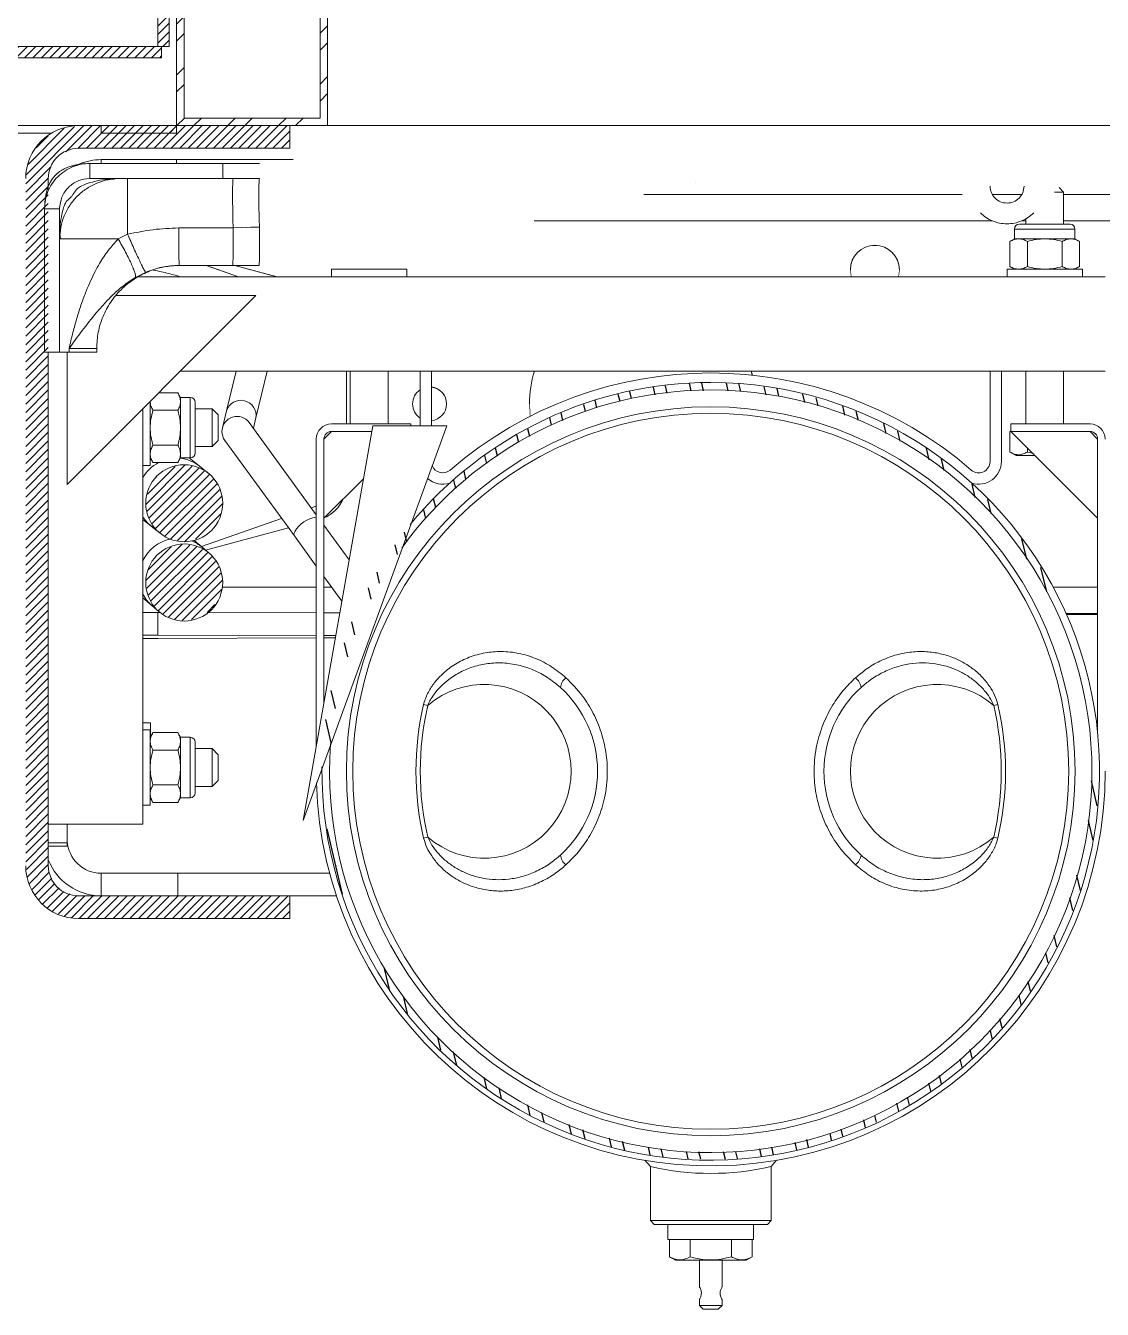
# Model space of a CAD drawing. Header units: millimetres. Extents: x -16985 to -606, y 2122 to 9380.
# Drawn here: x -2395.3 to -2110, y 4874.7 to 5214.7 of the extents above; entities that cross this region are included whole.
import ezdxf

# ---------------------------------------------------------------- set-up
doc = ezdxf.new("R2010")
doc.units = ezdxf.units.MM
for name, pattern in [('K5LT32768', [0]), ('K5LT32769', [0]), ('K5LT_THIN', [0])]:
    doc.linetypes.add(name, pattern=pattern)
pattern_1 = [(45, (0, 0), (-1.122532, 1.122532), [])]
pattern_2 = [(45, (0, 0), (-6.735192, 6.735192), []), (45, (4.49, 0), (-6.735192, 6.735192), [])]

msp = doc.modelspace()

# ---------------------------------------------------------------- hatches: boundary and pattern name
h = msp.add_hatch()
h.set_pattern_fill('ANSI31_ISO', style=0, pattern_type=0)
h.set_pattern_definition(pattern_1)
h.paths.add_polyline_path([(-2357.29, 5416.19), (-2360.29, 5416.19), (-2360.29, 5209.19), (-2357.29, 5209.19)])
h = msp.add_hatch()
h.set_pattern_fill('ANSI32_ISO', style=0, pattern_type=0)
h.set_pattern_definition(pattern_2)
h.paths.add_polyline_path([(-2315.29, 5188.19), (-2315.29, 5238.19), (-2355.29, 5238.19), (-2355.29, 5188.19)])
h.paths.add_polyline_path([(-2353.29, 5236.19), (-2317.29, 5236.19), (-2317.29, 5190.19), (-2353.29, 5190.19)])
h = msp.add_hatch()
h.set_pattern_fill('ANSI31_ISO', style=0, pattern_type=0)
h.set_pattern_definition(pattern_1)
h.paths.add_polyline_path([(-2359.29, 5209.19), (-2606.29, 5209.19), (-2606.29, 5206.19), (-2359.29, 5206.19)])
h = msp.add_hatch()
h.set_pattern_fill('ANSI31_ISO', style=0, pattern_type=0)
h.set_pattern_definition(pattern_1)
h.paths.add_polyline_path([(-2325.29, 5182.19), (-2325.29, 5188.19), (-2381.29, 5188.19), (-2385.94, 5187.39), (-2390.06, 5185.1), (-2393.19, 5181.57), (-2394.96, 5177.2), (-2395.29, 5174.19), (-2395.29, 4992.19), (-2394.5, 4987.54), (-2392.21, 4983.42), (-2388.67, 4980.29), (-2384.31, 4978.51), (-2381.29, 4978.19), (-2325.29, 4978.19), (-2325.29, 4984.19), (-2381.29, 4984.19), (-2384.76, 4984.98), (-2387.54, 4987.19), (-2389.09, 4990.39), (-2389.29, 4992.19), (-2389.29, 5174.19), (-2388.5, 5177.65), (-2386.29, 5180.44), (-2383.09, 5181.98), (-2381.29, 5182.19)])
h = msp.add_hatch()
h.set_pattern_fill('ANSI32_ISO', style=0, pattern_type=0)
h.set_pattern_definition(pattern_2)
h.paths.add_polyline_path([(-2375.29, 5186.19), (-2355.29, 5186.19), (-2355.29, 5188.19), (-2375.29, 5188.19)])
h = msp.add_hatch()
h.set_pattern_fill('ANSI32_ISO', angle=58.3101, style=0, pattern_type=0)
h.set_pattern_definition([(103.31008, (0, 0), (-9.269143, -2.192854), []), (103.31008, (2.359, 3.821), (-9.269143, -2.192854), [])])
h.paths.add_polyline_path([(-2110.79, 5017.19), (-2111.59, 5029.99), (-2113.98, 5042.6), (-2117.91, 5054.81), (-2123.33, 5066.44), (-2130.16, 5077.31), (-2138.28, 5087.24), (-2147.58, 5096.08), (-2157.9, 5103.7), (-2169.09, 5109.98), (-2180.98, 5114.82), (-2193.37, 5118.14), (-2206.08, 5119.9), (-2218.91, 5120.06), (-2231.66, 5118.62), (-2244.14, 5115.62), (-2256.14, 5111.08), (-2267.48, 5105.09), (-2278, 5097.73), (-2287.51, 5089.12), (-2295.88, 5079.4), (-2302.98, 5068.71), (-2308.7, 5057.22), (-2312.94, 5045.11), (-2315.64, 5032.56), (-2316.76, 5019.78), (-2316.28, 5006.96), (-2314.22, 4994.3), (-2310.59, 4981.99), (-2305.46, 4970.23), (-2298.91, 4959.19), (-2291.04, 4949.06), (-2281.97, 4939.98), (-2271.84, 4932.1), (-2260.82, 4925.55), (-2249.06, 4920.41), (-2236.75, 4916.78), (-2224.09, 4914.7), (-2211.27, 4914.22), (-2198.48, 4915.33), (-2185.94, 4918.02), (-2173.83, 4922.26), (-2162.33, 4927.96), (-2151.64, 4935.05), (-2141.91, 4943.42), (-2133.3, 4952.93), (-2125.93, 4963.44), (-2119.93, 4974.78), (-2115.38, 4986.78), (-2112.37, 4999.25), (-2110.92, 5012)])
h.paths.add_polyline_path([(-2112.79, 5017.19), (-2113.59, 5029.87), (-2115.98, 5042.35), (-2119.91, 5054.43), (-2125.33, 5065.92), (-2132.15, 5076.64), (-2140.26, 5086.42), (-2149.53, 5095.11), (-2159.82, 5102.56), (-2170.97, 5108.66), (-2182.79, 5113.31), (-2195.11, 5116.44), (-2207.72, 5118), (-2220.42, 5117.97), (-2233.02, 5116.34), (-2245.32, 5113.14), (-2257.12, 5108.42), (-2268.23, 5102.26), (-2278.48, 5094.75), (-2287.71, 5086.02), (-2295.76, 5076.19), (-2302.52, 5065.43), (-2307.88, 5053.91), (-2311.75, 5041.81), (-2314.06, 5029.32), (-2314.79, 5016.63), (-2313.92, 5003.95), (-2311.47, 4991.49), (-2307.47, 4979.43), (-2301.99, 4967.96), (-2295.11, 4957.28), (-2286.94, 4947.55), (-2277.62, 4938.91), (-2267.29, 4931.52), (-2256.11, 4925.48), (-2244.26, 4920.89), (-2231.93, 4917.83), (-2219.31, 4916.34), (-2206.61, 4916.44), (-2194.01, 4918.14), (-2181.74, 4921.41), (-2169.96, 4926.19), (-2158.89, 4932.41), (-2148.68, 4939.98), (-2139.5, 4948.76), (-2131.5, 4958.63), (-2124.8, 4969.43), (-2119.5, 4980.98), (-2115.71, 4993.11), (-2113.46, 5005.61)])
h = msp.add_hatch()
h.set_pattern_fill('ANSI31_ISO', style=0, pattern_type=0)
h.set_pattern_definition(pattern_1)
h.paths.add_polyline_path([(-2343.09, 5088.19), (-2343.88, 5092.13), (-2346.14, 5095.46), (-2349.5, 5097.66), (-2353.46, 5098.39), (-2357.38, 5097.53), (-2360.68, 5095.22), (-2362.82, 5091.82), (-2363.49, 5087.86), (-2362.57, 5083.95), (-2360.21, 5080.69), (-2356.78, 5078.6), (-2352.8, 5078), (-2348.9, 5078.98), (-2345.69, 5081.39), (-2343.65, 5084.86)])
h = msp.add_hatch()
h.set_pattern_fill('ANSI31_ISO', style=0, pattern_type=0)
h.set_pattern_definition(pattern_1)
h.paths.add_polyline_path([(-2343.09, 5067.19), (-2343.88, 5071.13), (-2346.14, 5074.46), (-2349.5, 5076.66), (-2353.46, 5077.39), (-2357.38, 5076.53), (-2360.68, 5074.22), (-2362.82, 5070.82), (-2363.49, 5066.86), (-2362.57, 5062.95), (-2360.21, 5059.69), (-2356.78, 5057.6), (-2352.8, 5057), (-2348.9, 5057.98), (-2345.69, 5060.39), (-2343.65, 5063.86)])

# ---------------------------------------------------------------- linework, layer by layer
at = {"color": 7, "linetype": 'K5LT_THIN', "lineweight": 18}
for p, q in [((-2360.29, 5416.19), (-2360.29, 5209.19)), ((-2357.29, 5416.19), (-2357.29, 5209.19)), ((-2355.29, 5238.19), (-2355.29, 5188.19)), ((-2353.29, 5236.19), (-2353.29, 5190.19)), ((-2317.29, 5190.19), (-2317.29, 5236.19)), ((-2315.29, 5188.19), (-2315.29, 5238.19)), ((-2606.29, 5209.19), (-2359.29, 5209.19)), ((-2360.29, 5209.19), (-2357.29, 5209.19)), ((-2359.29, 5206.19), (-2359.29, 5209.19)), ((-2606.29, 5206.19), (-2359.29, 5206.19)), ((-2381.29, 5188.19), (-2415.29, 5188.19)), ((-2381.29, 5188.19), (-2325.29, 5188.19)), ((-2355.29, 5188.19), (-2375.29, 5188.19)), ((-2375.29, 5188.19), (-2375.29, 5186.19)), ((-2355.29, 5186.19), (-2355.29, 5188.19)), ((-2355.29, 5188.19), (-2315.29, 5188.19)), ((-2353.29, 5190.19), (-2317.29, 5190.19)), ((-2325.29, 5188.19), (-2325.29, 5182.19)), ((-2315.29, 5188.19), (-1575.29, 5188.19)), ((-2388.5, 5186.19), (-2415.29, 5186.19)), ((-2375.29, 5186.19), (-2355.29, 5186.19)), ((-2325.29, 5182.19), (-2381.29, 5182.19)), ((-2378.29, 5178.19), (-2343.05, 5178.19)), ((-2378.29, 5178.19), (-2378.29, 5174.19)), ((-2375.3, 5179.19), (-2355.3, 5179.19)), ((-2355.3, 5179.19), (-2355.3, 5178.19)), ((-2324.45, 5179.19), (-2355.3, 5179.19)), ((-2343.05, 5178.19), (-2333.31, 5178.19)), ((-2343.05, 5174.19), (-2343.05, 5178.19)), ((-2389.29, 5174.19), (-2389.29, 5171.31)), ((-2378.29, 5174.19), (-2343.05, 5174.19)), ((-2333.31, 5174.19), (-2343.05, 5174.19)), ((-2217.79, 5173.26), (-2217.79, 5173.26)), ((-2120.29, 5170.59), (-2121.52, 5171.82)), ((-2147.21, 5169.97), (-2231.52, 5169.97)), ((-2131.47, 5169.97), (-2139.12, 5169.97)), ((-2120.29, 5170.59), (-2122.75, 5170.59)), ((-2120.29, 5162.09), (-2120.29, 5170.59)), ((-1807.21, 5169.97), (-2120.29, 5169.97)), ((-2390.29, 5166.19), (-2390.29, 5128.19)), ((-2386.29, 5166.19), (-2390.29, 5166.19)), ((-2386.29, 5166.19), (-2386.29, 5128.19)), ((-2354.72, 5161.09), (-2340.34, 5161.21)), ((-2340.34, 5161.13), (-2354.72, 5161.13)), ((-2340.34, 5161.16), (-2333.36, 5161.36)), ((-2340.34, 5161.21), (-2340.34, 5161.16)), ((-2340.34, 5161.21), (-2340.34, 5161.16)), ((-2333.36, 5161.31), (-2336.8, 5161.26)), ((-2333.36, 5161.36), (-2333.36, 5161.3)), ((-2125.29, 5162.09), (-2132.01, 5162.09)), ((-2130.29, 5163.58), (-2130.29, 5162.09)), ((-2118.58, 5162.09), (-2125.29, 5162.09)), ((-2385.93, 5158.19), (-2386.29, 5158.19)), ((-2368.29, 5159.41), (-2370.79, 5158.19)), ((-2133.29, 5158.23), (-2134.53, 5157.51)), ((-2133.29, 5160.8), (-2133.29, 5158.23)), ((-2133.29, 5158.23), (-2132.22, 5158.23)), ((-2132.22, 5158.23), (-2125.29, 5158.23)), ((-2125.29, 5158.23), (-2118.36, 5158.23)), ((-2118.36, 5158.23), (-2117.29, 5158.23)), ((-2117.29, 5158.23), (-2117.29, 5160.8)), ((-2116.05, 5157.51), (-2117.29, 5158.23)), ((-2134.53, 5150.9), (-2134.53, 5157.51)), ((-2129.91, 5157.51), (-2129.91, 5150.9)), ((-2120.67, 5157.51), (-2120.67, 5150.9)), ((-2116.05, 5157.51), (-2116.05, 5150.9)), ((-2354.63, 5151.19), (-2354.63, 5151.19)), ((-2354.63, 5151.19), (-2340.38, 5151.19)), ((-2354.63, 5151.19), (-2340.38, 5151.19)), ((-2338.91, 5148.19), (-2347.45, 5151.19)), ((-2347.4, 5151.19), (-2338.87, 5148.19)), ((-2340.38, 5151.19), (-2340.38, 5151.19)), ((-2340.38, 5151.19), (-2333.41, 5151.19)), ((-2340.38, 5151.19), (-2333.4, 5151.19)), ((-2339.92, 5151.19), (-2328.73, 5148.19)), ((-2339.87, 5151.19), (-2328.67, 5148.19)), ((-2333.4, 5151.33), (-2333.4, 5151.19)), ((-2333.4, 5151.19), (-2333.4, 5151.19)), ((-2134.53, 5150.9), (-2133.29, 5150.19)), ((-2117.29, 5150.19), (-2116.05, 5150.9)), ((-2363.51, 5149.34), (-2366.23, 5147.95)), ((-2365.35, 5148.19), (-2109.29, 5148.19)), ((-2314.29, 5150.19), (-2314.29, 5148.19)), ((-2294.29, 5150.19), (-2314.29, 5150.19)), ((-2294.29, 5148.19), (-2294.29, 5150.19)), ((-2135.29, 5150.19), (-2135.29, 5148.19)), ((-2115.29, 5150.19), (-2135.29, 5150.19)), ((-2115.29, 5148.19), (-2115.29, 5150.19)), ((-2384.29, 5093.19), (-2334.29, 5143.19)), ((-2334.29, 5143.19), (-2371.3, 5143.19)), ((-2390.29, 5128.19), (-2386.29, 5128.19)), ((-2389.29, 5128.19), (-2389.29, 4992.19)), ((-2387.24, 5128.19), (-2386.64, 5128.19)), ((-2386.29, 5128.19), (-2383.79, 5128.19)), ((-2384.29, 5128.19), (-2384.29, 5093.19)), ((-2383.79, 5129.19), (-2376.48, 5129.19)), ((-2383.79, 5128.19), (-2383.79, 5129.19)), ((-2376.48, 5128.19), (-2383.79, 5128.19)), ((-2376.48, 5128.19), (-2376.48, 5129.19)), ((-2354.29, 5123.19), (-2290.79, 5123.19)), ((-2339.51, 5123.19), (-2342.07, 5112.67)), ((-2334.3, 5110.78), (-2331.27, 5123.19)), ((-2310.29, 5109.19), (-2310.29, 5123.19)), ((-2309.29, 5123.19), (-2309.29, 5109.19)), ((-2299.29, 5109.19), (-2299.29, 5123.19)), ((-2290.79, 5123.19), (-2290.79, 5108.65)), ((-2287.79, 5123.19), (-2290.79, 5123.19)), ((-2287.79, 5108.65), (-2287.79, 5123.19)), ((-2287.79, 5123.19), (-2139.79, 5123.19)), ((-2203.08, 5123.19), (-2202.77, 5122.11)), ((-2203.08, 5123.19), (-2202.78, 5122.11)), ((-2139.79, 5123.19), (-2139.79, 5099.23)), ((-2136.79, 5123.19), (-2139.79, 5123.19)), ((-2136.79, 5099.23), (-2136.79, 5123.19)), ((-2136.79, 5123.19), (-2109.29, 5123.19)), ((-2130.29, 5123.19), (-2130.29, 5109.19)), ((-2120.29, 5109.19), (-2120.29, 5123.19)), ((-2360.05, 5117.42), (-2354.97, 5117.42)), ((-2354.25, 5116.19), (-2354.97, 5117.42)), ((-2362.29, 5098.19), (-2362.29, 5115.19)), ((-2351.68, 5116.19), (-2354.25, 5116.19)), ((-2354.25, 5116.19), (-2354.25, 5115.12)), ((-2354.25, 5115.12), (-2354.25, 5108.19)), ((-2350.39, 5108.19), (-2350.39, 5114.9)), ((-2364.29, 5003.19), (-2364.29, 5113.19)), ((-2354.97, 5112.81), (-2361.58, 5112.81)), ((-2345.89, 5113.19), (-2350.39, 5113.19)), ((-2344.29, 5111.59), (-2345.89, 5113.19)), ((-2345.89, 5103.19), (-2345.89, 5113.19)), ((-2344.29, 5108.19), (-2344.29, 5111.59)), ((-2342.07, 5112.67), (-2343.18, 5108.13)), ((-2334.97, 5108.04), (-2334.3, 5110.78)), ((-2354.25, 5108.19), (-2354.25, 5101.26)), ((-2350.39, 5101.47), (-2350.39, 5108.19)), ((-2344.29, 5104.79), (-2344.29, 5108.19)), ((-2318.29, 5085.13), (-2336.06, 5109.54)), ((-2321.77, 5004.19), (-2303.35, 5108.65)), ((-2283.75, 5108.65), (-2321.77, 5004.19)), ((-2314.29, 5107.19), (-2316.29, 5105.19)), ((-2293.29, 5109.19), (-2314.29, 5109.19)), ((-2314.29, 5107.19), (-2303.6, 5107.19)), ((-2303.35, 5108.65), (-2283.75, 5108.65)), ((-2293.29, 5108.65), (-2293.29, 5109.19)), ((-2134.53, 5101.73), (-2134.53, 5107.19)), ((-2134.29, 5107.19), (-2134.53, 5107.19)), ((-2134.29, 5109.19), (-2134.29, 5107.19)), ((-2113.29, 5109.19), (-2134.29, 5109.19)), ((-2134.29, 5107.19), (-2113.29, 5107.19)), ((-2134.29, 5107.19), (-2111.29, 5084.19)), ((-2111.29, 5105.19), (-2113.29, 5107.19)), ((-2354.97, 5103.57), (-2361.58, 5103.57)), ((-2350.39, 5103.19), (-2345.89, 5103.19)), ((-2345.89, 5103.19), (-2344.29, 5104.79)), ((-2342.53, 5104.83), (-2324.1, 5079.51)), ((-2318.29, 5105.19), (-2318.29, 5023.89)), ((-2316.29, 5035.23), (-2316.29, 5105.19)), ((-2111.29, 5105.19), (-2111.29, 5027.32)), ((-2362.29, 5100.19), (-2361.58, 5098.95)), ((-2354.97, 5098.95), (-2354.25, 5100.19)), ((-2354.25, 5101.26), (-2354.25, 5100.19)), ((-2354.25, 5100.19), (-2351.68, 5100.19)), ((-2349.33, 5098.08), (-2351.96, 5100.19)), ((-2134.53, 5101.73), (-2132.89, 5100.79)), ((-2132.89, 5100.79), (-2127.89, 5100.79)), ((-2129.91, 5101.73), (-2129.91, 5102.81)), ((-2129.91, 5101.73), (-2128.53, 5101.42)), ((-2364.29, 5098.19), (-2362.29, 5098.19)), ((-2354.97, 5098.95), (-2361.58, 5098.95)), ((-2346.92, 5096.15), (-2349.33, 5098.08)), ((-2316.29, 5084.19), (-2305.81, 5094.67)), ((-2318.29, 5087.4), (-2319.61, 5086.94)), ((-2364.29, 5083.92), (-2362.08, 5082.15)), ((-2327.49, 5084.17), (-2348.73, 5076.7)), ((-2362.08, 5082.15), (-2359.66, 5080.22)), ((-2325.64, 5081.63), (-2347.61, 5075.74)), ((-2324.1, 5079.51), (-2318.29, 5071.53)), ((-2309.6, 5073.19), (-2316.29, 5082.38)), ((-2348.63, 5076.61), (-2350.66, 5078.33)), ((-2346.69, 5074.96), (-2348.63, 5076.61)), ((-2316.29, 5068.79), (-2311.53, 5062.24)), ((-2364.29, 5063.15), (-2361.84, 5061.07)), ((-2364.29, 5059.28), (-2360.29, 5059.28)), ((-2361.84, 5061.07), (-2359.9, 5059.42)), ((-2360.29, 5053.28), (-2360.29, 5059.28)), ((-2360.29, 5059.28), (-2359.74, 5059.28)), ((-2346.89, 5059.24), (-2318.29, 5059.16)), ((-2316.29, 5059.16), (-2312.08, 5059.14)), ((-2111.29, 5058.7), (-2119.53, 5058.7)), ((-2360.29, 5053.28), (-2364.29, 5053.28)), ((-2360.29, 5052.38), (-2364.29, 5052.38)), ((-2318.29, 5053.16), (-2360.29, 5053.28)), ((-2360.29, 5052.38), (-2318.29, 5052.5)), ((-2313.13, 5053.15), (-2316.29, 5053.16)), ((-2316.29, 5052.51), (-2313.24, 5052.52)), ((-2288.76, 5034.65), (-2289.86, 5034.91)), ((-2137.73, 5034.91), (-2138.83, 5034.65)), ((-2362.25, 5030.04), (-2364.29, 5030.04)), ((-2362.25, 5030.04), (-2362.25, 5026.26)), ((-2362.29, 5028.19), (-2364.29, 5028.19)), ((-2362.29, 5008.19), (-2362.29, 5028.19)), ((-2361.58, 5027.42), (-2362.29, 5026.19)), ((-2361.58, 5027.42), (-2354.97, 5027.42)), ((-2354.25, 5026.19), (-2354.97, 5027.42)), ((-2351.68, 5026.19), (-2354.25, 5026.19)), ((-2354.25, 5026.19), (-2354.25, 5025.12)), ((-2354.25, 5025.12), (-2354.25, 5018.19)), ((-2354.97, 5022.81), (-2361.58, 5022.81)), ((-2350.39, 5018.19), (-2350.39, 5024.9)), ((-2345.89, 5023.19), (-2350.39, 5023.19)), ((-2344.29, 5021.59), (-2345.89, 5023.19)), ((-2345.89, 5013.19), (-2345.89, 5023.19)), ((-2344.29, 5018.19), (-2344.29, 5021.59)), ((-2354.25, 5018.19), (-2354.25, 5011.26)), ((-2350.39, 5011.47), (-2350.39, 5018.19)), ((-2344.29, 5014.79), (-2344.29, 5018.19)), ((-2345.89, 5013.19), (-2344.29, 5014.79)), ((-2354.97, 5013.57), (-2361.58, 5013.57)), ((-2350.39, 5013.19), (-2345.89, 5013.19)), ((-2364.29, 5008.19), (-2362.29, 5008.19)), ((-2362.29, 5010.19), (-2361.58, 5008.95)), ((-2354.97, 5008.95), (-2361.58, 5008.95)), ((-2354.97, 5008.95), (-2354.25, 5010.19)), ((-2354.25, 5011.26), (-2354.25, 5010.19)), ((-2354.25, 5010.19), (-2351.68, 5010.19)), ((-2364.29, 5003.19), (-2389.29, 5003.19)), ((-2384.29, 5003.19), (-2384.29, 4998.28)), ((-2384.29, 4998.28), (-2389.29, 4998.28)), ((-2384.29, 4998.28), (-2384.29, 4997.38)), ((-2289.86, 4999.47), (-2288.76, 4999.72)), ((-2138.83, 4999.72), (-2137.73, 4999.47)), ((-2384.29, 4997.38), (-2389.29, 4997.38)), ((-2375.3, 4984.19), (-2375.3, 4990.19)), ((-2375.3, 4990.19), (-2355.02, 4990.19)), ((-2355.02, 4984.19), (-2355.02, 4990.19)), ((-2314.74, 4990.19), (-2355.02, 4990.19)), ((-2381.29, 4984.19), (-2325.29, 4984.19)), ((-2312.95, 4984.19), (-2325.29, 4984.19)), ((-2325.29, 4984.19), (-2325.29, 4978.19)), ((-2325.29, 4978.19), (-2381.29, 4978.19)), ((-2231.25, 4914.23), (-2229.79, 4912.48)), ((-2197.79, 4912.48), (-2196.4, 4914.15)), ((-2229.79, 4912.48), (-2229.79, 4898.19)), ((-2197.79, 4898.19), (-2197.79, 4912.48)), ((-2229.79, 4898.19), (-2228.79, 4897.19)), ((-2229.79, 4898.19), (-2197.79, 4898.19)), ((-2198.79, 4897.19), (-2228.79, 4897.19)), ((-2225.14, 4897.19), (-2225.14, 4893.19)), ((-2202.44, 4893.19), (-2202.44, 4897.19)), ((-2198.79, 4897.19), (-2197.79, 4898.19)), ((-2225.14, 4893.19), (-2202.44, 4893.19)), ((-2224.76, 4893.19), (-2224.76, 4888.62)), ((-2219.28, 4893.19), (-2219.28, 4888.62)), ((-2208.31, 4893.19), (-2208.31, 4888.62)), ((-2202.82, 4893.19), (-2202.82, 4888.62)), ((-2224.76, 4888.62), (-2223.14, 4887.69)), ((-2204.44, 4887.69), (-2223.14, 4887.69)), ((-2216.79, 4887.69), (-2216.79, 4880.66)), ((-2210.79, 4880.66), (-2210.79, 4887.69)), ((-2204.44, 4887.69), (-2202.82, 4888.62)), ((-2216.79, 4877.28), (-2216.79, 4875.69)), ((-2216.79, 4875.69), (-2215.79, 4874.69)), ((-2216.79, 4875.69), (-2210.79, 4875.69)), ((-2211.79, 4874.69), (-2210.79, 4875.69)), ((-2210.79, 4875.69), (-2210.79, 4877.28)), ((-2215.79, 4874.69), (-2211.79, 4874.69))]:
    msp.add_line(p, q, dxfattribs=at)
at = {"color": 8, "linetype": 'K5LT32768', "lineweight": 15, "true_color": 0x808080}
for p, q in [((-2375.3, 5179.19), (-2375.3, 5178.19)), ((-2139.21, 5163), (-2260.57, 5163)), ((-2130.29, 5163), (-2131.37, 5163)), ((-1799.21, 5163), (-2120.29, 5163)), ((-2370.79, 5158.19), (-2385.93, 5158.19)), ((-2133.29, 5160.8), (-2117.29, 5160.8)), ((-2351.68, 5116.19), (-2351.68, 5100.19)), ((-2318.29, 5066), (-2343.16, 5066)), ((-2314.27, 5066), (-2316.29, 5066)), ((-2111.29, 5066), (-2123.09, 5066)), ((-2111.29, 5058.97), (-2119.65, 5058.97)), ((-2351.68, 5026.19), (-2351.68, 5010.19))]:
    msp.add_line(p, q, dxfattribs=at)
at = {"color": 7, "linetype": 'K5LT_THIN', "const_width": 0.18}
for points in [[(-2176.53, 5148.19), (-2176.6, 5148.44), (-2176.79, 5150)], [(-2163.79, 5150), (-2163.98, 5148.44), (-2164.05, 5148.19)], [(-2261.61, 5111.23), (-2261.62, 5111.26), (-2261.79, 5114.5)]]:
    msp.add_lwpolyline(points, dxfattribs=at)
at = {"color": 8, "linetype": 'K5LT32769', "true_color": 0x808080, "const_width": 0.18}
msp.add_lwpolyline([(-2324.1, 5079.51), (-2324.12, 5079.55), (-2324.21, 5080.03), (-2323.99, 5080.67)], dxfattribs=at)
at = {"color": 7, "linetype": 'K5LT_THIN', "lineweight": 18}
for centre, radius in [((-2213.79, 5017.19), 96.53), ((-2213.79, 5017.19), 94.83), ((-2353.29, 5088.19), 10.2), ((-2353.29, 5067.19), 10.2)]:
    msp.add_circle(centre, radius, dxfattribs=at)
for centre, radius, start, end in [((-2381.29, 5174.19), 14, 90, 180), ((-2381.29, 5174.19), 8, 90, 180), ((-2375.3, 5164.19), 15, 90, 112.5411), ((-2132.01, 5160.8), 1.29, 90, 180), ((-2118.58, 5160.8), 1.29, 0, 90), ((-2170.29, 5150), 6.5, 0.0005, 179.9995), ((-2170.29, 5149.98), 6.5, 0.0005, 179.9995), ((-2213.79, 5017.19), 103, 179.352, 90), ((-2213.79, 5017.19), 103, 90, 140.6072), ((-2213.79, 5017.19), 105.5, 49.1275, 130.8725), ((-2231.79, 5114.5), 30, 163.1673, 180), ((-2231.79, 5114.49), 30, 163.1388, 180), ((-2213.79, 5017.19), 101, 175.8279, 90), ((-2213.79, 5017.19), 101, 90, 144.1592), ((-2288.29, 5114.5), 4.5, 123.7486, 179.9999), ((-2288.29, 5114.49), 4.5, 123.7486, 179.9999), ((-2288.29, 5114.5), 4.5, 0.0003, 83.6209), ((-2288.29, 5114.49), 4.5, 0.0003, 83.6209), ((-2351.68, 5114.9), 1.29, 0, 90), ((-2288.29, 5114.5), 4.5, 180.0001, 236.2514), ((-2288.29, 5114.5), 4.5, 276.3791, 359.9997), ((-2339.29, 5107.19), 4, 36.0463, 180), ((-2339.29, 5107.19), 4, 180, 216.0463), ((-2314.29, 5105.19), 4, 90, 180), ((-2314.29, 5105.19), 2, 90, 180), ((-2113.29, 5105.19), 4, 0, 90), ((-2113.29, 5105.19), 2, 0, 90), ((-2351.68, 5101.47), 1.29, 270, 0), ((-2284.79, 5099.23), 3, 200.9774, 310.8725), ((-2142.79, 5099.23), 3, 229.1275, 0), ((-2142.79, 5099.23), 6, 252.0426, 0), ((-2284.79, 5099.23), 6, 228.0022, 287.9574), ((-2320.29, 5093.41), 10, 294.2363, 335.7637), ((-2273.79, 5017.19), 23, 229.4037, 130.5963), ((-2249.79, 5038.92), 3.85, 127.7271, 173.0366), ((-2273.79, 5017.19), 30, 312.2779, 47.7221), ((-2153.79, 5017.19), 30, 132.2779, 227.7221), ((-2153.79, 5017.19), 23, 49.4037, 310.5963), ((-2177.79, 5038.92), 3.85, 6.9634, 52.2729), ((-2213.79, 5017.19), 78.1, 166.8863, 193.1137), ((-2213.79, 5017.19), 76.97, 166.8863, 193.1137), ((-2213.79, 5017.19), 76.97, 346.8863, 13.1137), ((-2213.79, 5017.19), 78.1, 346.8863, 13.1137), ((-2351.68, 5024.9), 1.29, 0, 90), ((-2213.79, 5017.19), 104.5, 181.6386, 0), ((-2351.68, 5011.47), 1.29, 270, 0), ((-2375.3, 4999.19), 9, 182.9618, 270), ((-2249.79, 4995.46), 3.85, 186.9634, 232.2729), ((-2177.79, 4995.46), 3.85, 307.7271, 353.0366), ((-2381.29, 4992.19), 14, 180, 270), ((-2375.3, 4999.19), 15, 201.167, 270), ((-2381.29, 4992.19), 8, 180, 270), ((-2213.79, 4982.67), 71.99, 257.1583, 282.8419)]:
    msp.add_arc(centre, radius, start, end, dxfattribs=at)
at = {"color": 8, "linetype": 'K5LT32768', "lineweight": 15, "true_color": 0x808080}
for centre, radius, start, end in [((-2338.26, 5111.44), 4.01, 350.5003, 162.0858), ((-2355.27, 5090.64), 9.52, 51.41, 84.1045), ((-2355.11, 5089.65), 10.56, 118.2644, 150.3292), ((-2356.16, 5089.54), 9.46, 210.8005, 231.3251), ((-2317.3, 5076.88), 7.69, 97.3802, 150.4732), ((-2354.8, 5068.47), 10.46, 102.1824, 155.2425), ((-2354.84, 5069.3), 9.59, 49.6502, 67.9763), ((-2355.62, 5068.39), 9.61, 205.4705, 229.607)]:
    msp.add_arc(centre, radius, start, end, dxfattribs=at)
at = {"color": 7, "linetype": 'K5LT_THIN', "lineweight": 18}
for points, knots in [([(-2378.29, 5178.19), (-2379.08, 5178.14), (-2380.65, 5178.05), (-2382.91, 5177.34), (-2385, 5176.23), (-2386.83, 5174.73), (-2388.33, 5172.9), (-2389.45, 5170.81), (-2390.16, 5168.54), (-2390.25, 5166.97), (-2390.29, 5166.19)], [0, 0, 0, 0, 0.125005, 0.25, 0.374999, 0.5, 0.625001, 0.75, 0.874995, 1, 1, 1, 1]), ([(-2379.47, 5178.13), (-2379.51, 5178.12), (-2379.59, 5178.12), (-2379.74, 5178.11), (-2379.88, 5178.09), (-2380.04, 5178.07), (-2380.23, 5178.05), (-2380.46, 5178.03), (-2380.76, 5177.99), (-2381.09, 5177.94), (-2381.45, 5177.88), (-2381.87, 5177.8), (-2382.3, 5177.71), (-2382.75, 5177.6), (-2383.25, 5177.46), (-2383.79, 5177.29), (-2384.4, 5177.06), (-2385.01, 5176.79), (-2385.63, 5176.45), (-2386.25, 5176.06), (-2387.04, 5175.46), (-2387.88, 5174.6), (-2388.53, 5173.67), (-2388.9, 5173.01), (-2389.13, 5172.53), (-2389.33, 5172.05), (-2389.5, 5171.58), (-2389.64, 5171.1), (-2389.76, 5170.67), (-2389.84, 5170.28), (-2389.92, 5169.91), (-2389.98, 5169.55), (-2390.04, 5169.2), (-2390.08, 5168.91), (-2390.11, 5168.67), (-2390.13, 5168.47), (-2390.15, 5168.27), (-2390.17, 5168.09), (-2390.19, 5167.93), (-2390.2, 5167.78), (-2390.21, 5167.63), (-2390.22, 5167.49), (-2390.23, 5167.41), (-2390.23, 5167.36)], [0, 0, 0, 0, 0.052067, 0.09825, 0.139249, 0.175702, 0.208182, 0.254796, 0.293511, 0.325797, 0.357755, 0.38377, 0.405026, 0.422479, 0.43689, 0.451495, 0.463132, 0.472499, 0.480164, 0.486617, 0.49232, 0.502794, 0.51099, 0.515164, 0.520286, 0.526818, 0.535215, 0.546009, 0.559871, 0.573751, 0.590728, 0.611567, 0.637255, 0.669026, 0.692663, 0.719822, 0.751119, 0.78726, 0.820203, 0.857293, 0.899151, 0.946466, 1, 1, 1, 1]), ([(-2386.29, 5158.92), (-2386.25, 5159.98), (-2386.19, 5161.91), (-2385.79, 5164.41), (-2385.39, 5166.09), (-2385.04, 5167.11), (-2384.81, 5167.64), (-2384.6, 5168), (-2384.45, 5168.21), (-2384.23, 5168.44), (-2384.04, 5168.52), (-2383.76, 5168.79), (-2383.55, 5169), (-2383.34, 5169.24), (-2383.04, 5169.61), (-2382.65, 5170.12), (-2382.32, 5170.61), (-2382.06, 5171.02), (-2381.72, 5171.37), (-2381.28, 5171.73), (-2380.45, 5172.25), (-2379.03, 5172.87), (-2376.87, 5173.5), (-2374.09, 5174.04), (-2371.97, 5174.14), (-2370.83, 5174.19)], [0, 0, 0, 0, 0.128621, 0.233416, 0.309052, 0.336099, 0.356836, 0.372618, 0.379382, 0.385874, 0.412215, 0.424152, 0.435632, 0.447134, 0.459085, 0.48558, 0.517153, 0.534629, 0.552252, 0.57181, 0.595109, 0.658038, 0.747499, 0.863472, 1, 1, 1, 1]), ([(-2386.29, 5166.19), (-2386.17, 5167.24), (-2385.93, 5169.33), (-2384.08, 5171.98), (-2381.44, 5173.83), (-2379.34, 5174.07), (-2378.29, 5174.19)], [0, 0, 0, 0, 0.249996, 0.5, 0.750005, 1, 1, 1, 1]), ([(-2368.29, 5174.19), (-2368.29, 5174.13), (-2368.29, 5174.03), (-2368.29, 5173.16), (-2368.29, 5171.82), (-2368.29, 5169.99), (-2368.29, 5167.76), (-2368.29, 5165.19), (-2368.29, 5162.38), (-2368.29, 5160.4), (-2368.29, 5159.41)], [0, 0, 0, 0, 0.125, 0.25, 0.375001, 0.500001, 0.625001, 0.750001, 0.875, 1, 1, 1, 1]), ([(-2340.29, 5174.18), (-2340.32, 5174.14), (-2340.37, 5174.04), (-2340.42, 5173.3), (-2340.46, 5172.13), (-2340.47, 5170.55), (-2340.47, 5168.6), (-2340.44, 5166.35), (-2340.4, 5163.87), (-2340.36, 5162.1), (-2340.34, 5161.21)], [0, 0, 0, 0, 0.125589, 0.251007, 0.376257, 0.501338, 0.626251, 0.750999, 0.875582, 1, 1, 1, 1]), ([(-2354.72, 5161.09), (-2357.01, 5161), (-2361.58, 5160.83), (-2366.05, 5159.89), (-2368.29, 5159.41)], [0, 0, 0, 0, 0.499988, 1, 1, 1, 1]), ([(-2354.63, 5151.19), (-2354.63, 5151.22), (-2354.64, 5151.29), (-2354.66, 5151.82), (-2354.67, 5152.69), (-2354.69, 5153.93), (-2354.7, 5155.46), (-2354.71, 5157.22), (-2354.72, 5159.11), (-2354.72, 5160.44), (-2354.72, 5161.09)], [0, 0, 0, 0, 0.117238, 0.240233, 0.367513, 0.497242, 0.627357, 0.755761, 0.880514, 1, 1, 1, 1]), ([(-2340.34, 5161.16), (-2340.34, 5160.47), (-2340.34, 5159.11), (-2340.34, 5157.2), (-2340.35, 5155.46), (-2340.35, 5153.96), (-2340.36, 5152.76), (-2340.37, 5151.88), (-2340.38, 5151.31), (-2340.38, 5151.23), (-2340.38, 5151.19)], [0, 0, 0, 0, 0.125087, 0.250244, 0.375257, 0.499999, 0.624742, 0.749757, 0.874914, 1, 1, 1, 1]), ([(-2386.21, 5159.78), (-2386.22, 5159.51), (-2386.24, 5158.98), (-2386.04, 5158.45), (-2385.95, 5158.19)], [0, 0, 0, 0, 0.499756, 1, 1, 1, 1]), ([(-2370.79, 5158.19), (-2371.68, 5157.19), (-2373.53, 5155.13), (-2375.47, 5152.16), (-2376.97, 5149.45), (-2378.14, 5147.02), (-2379.1, 5144.76), (-2379.88, 5142.75), (-2380.5, 5141.05), (-2381.1, 5139.24), (-2381.66, 5137.46), (-2382.17, 5135.69), (-2382.68, 5133.82), (-2383.2, 5131.79), (-2383.57, 5130.19), (-2383.76, 5129.34), (-2383.79, 5129.19)], [0, 0, 0, 0, 0.121419, 0.250111, 0.324646, 0.407968, 0.500179, 0.553483, 0.610006, 0.669755, 0.732739, 0.785798, 0.843844, 0.916881, 0.984644, 1, 1, 1, 1]), ([(-2366.23, 5147.95), (-2366.2, 5148.06), (-2366.14, 5148.27), (-2366.29, 5148.99), (-2366.63, 5150.02), (-2367.18, 5151.35), (-2367.92, 5152.91), (-2368.8, 5154.63), (-2369.76, 5156.41), (-2370.45, 5157.6), (-2370.79, 5158.19)], [0, 0, 0, 0, 0.117902, 0.241685, 0.369723, 0.5, 0.630278, 0.758316, 0.882098, 1, 1, 1, 1]), ([(-2363.51, 5149.34), (-2363.55, 5149.39), (-2363.64, 5149.49), (-2363.97, 5150.08), (-2364.44, 5151.01), (-2365.07, 5152.3), (-2365.8, 5153.87), (-2366.61, 5155.64), (-2367.45, 5157.51), (-2368.02, 5158.79), (-2368.29, 5159.41)], [0, 0, 0, 0, 0.117701, 0.241442, 0.369566, 0.499999, 0.630431, 0.758556, 0.882298, 1, 1, 1, 1]), ([(-2132.22, 5158.23), (-2132.61, 5158.19), (-2133.39, 5158.12), (-2134.15, 5157.72), (-2134.53, 5157.51)], [0, 0, 0, 0, 0.494511, 1, 1, 1, 1]), ([(-2129.91, 5157.51), (-2130.29, 5157.71), (-2131.04, 5158.12), (-2131.83, 5158.19), (-2132.22, 5158.23)], [0, 0, 0, 0, 0.495458, 1, 1, 1, 1]), ([(-2125.29, 5158.23), (-2126.07, 5158.19), (-2127.63, 5158.12), (-2129.15, 5157.72), (-2129.91, 5157.51)], [0, 0, 0, 0, 0.494511, 1, 1, 1, 1]), ([(-2120.67, 5157.51), (-2121.42, 5157.71), (-2122.94, 5158.12), (-2124.5, 5158.19), (-2125.29, 5158.23)], [0, 0, 0, 0, 0.495458, 1, 1, 1, 1]), ([(-2118.36, 5158.23), (-2118.75, 5158.19), (-2119.53, 5158.12), (-2120.29, 5157.72), (-2120.67, 5157.51)], [0, 0, 0, 0, 0.494511, 1, 1, 1, 1]), ([(-2116.05, 5157.51), (-2116.43, 5157.71), (-2117.19, 5158.12), (-2117.97, 5158.19), (-2118.36, 5158.23)], [0, 0, 0, 0, 0.495458, 1, 1, 1, 1]), ([(-2376.48, 5129.19), (-2376.4, 5130.63), (-2376.23, 5133.51), (-2374.92, 5137.67), (-2372.88, 5141.5), (-2370.11, 5144.85), (-2366.75, 5147.6), (-2362.91, 5149.64), (-2358.75, 5150.94), (-2355.87, 5151.11), (-2354.43, 5151.19)], [0, 0, 0, 0, 0.124996, 0.249996, 0.374998, 0.499999, 0.625001, 0.750003, 0.875004, 1, 1, 1, 1]), ([(-2354.63, 5151.19), (-2356.15, 5151.11), (-2359.21, 5150.95), (-2362.07, 5149.88), (-2363.51, 5149.34)], [0, 0, 0, 0, 0.499981, 1, 1, 1, 1]), ([(-2132.22, 5150.19), (-2132.61, 5150.22), (-2133.39, 5150.3), (-2134.15, 5150.7), (-2134.53, 5150.9)], [0, 0, 0, 0, 0.494511, 1, 1, 1, 1]), ([(-2129.91, 5150.9), (-2130.29, 5150.7), (-2131.04, 5150.3), (-2131.83, 5150.22), (-2132.22, 5150.19)], [0, 0, 0, 0, 0.495458, 1, 1, 1, 1]), ([(-2125.29, 5150.19), (-2126.07, 5150.22), (-2127.63, 5150.3), (-2129.15, 5150.7), (-2129.91, 5150.9)], [0, 0, 0, 0, 0.494511, 1, 1, 1, 1]), ([(-2120.67, 5150.9), (-2121.42, 5150.7), (-2122.94, 5150.3), (-2124.5, 5150.22), (-2125.29, 5150.19)], [0, 0, 0, 0, 0.495458, 1, 1, 1, 1]), ([(-2118.36, 5150.19), (-2118.75, 5150.22), (-2119.53, 5150.3), (-2120.29, 5150.7), (-2120.67, 5150.9)], [0, 0, 0, 0, 0.494511, 1, 1, 1, 1]), ([(-2116.05, 5150.9), (-2116.43, 5150.7), (-2117.19, 5150.3), (-2117.97, 5150.22), (-2118.36, 5150.19)], [0, 0, 0, 0, 0.495458, 1, 1, 1, 1]), ([(-2366.23, 5147.95), (-2367.32, 5147.25), (-2369.51, 5145.84), (-2372.15, 5143.47), (-2374.47, 5141.08), (-2377.24, 5137.88), (-2380.33, 5133.91), (-2382.64, 5130.76), (-2383.79, 5129.19)], [0, 0, 0, 0, 0.125057, 0.250012, 0.375185, 0.500156, 0.750071, 1, 1, 1, 1]), ([(-2354.45, 5148.19), (-2354.87, 5148.32), (-2356.42, 5148.79), (-2358.77, 5149.37), (-2360.75, 5149.78), (-2361.49, 5149.93)], [0, 0, 0, 0, 0.190251, 0.698978, 1, 1, 1, 1]), ([(-2354.25, 5115.12), (-2354.29, 5115.5), (-2354.36, 5116.28), (-2354.76, 5117.04), (-2354.97, 5117.42)], [0, 0, 0, 0, 0.494511, 1, 1, 1, 1]), ([(-2361.58, 5112.81), (-2361.78, 5113.18), (-2362.18, 5113.94), (-2362.26, 5114.72), (-2362.29, 5115.12)], [0, 0, 0, 0, 0.495458, 1, 1, 1, 1]), ([(-2354.97, 5112.81), (-2354.77, 5113.18), (-2354.36, 5113.94), (-2354.29, 5114.72), (-2354.25, 5115.12)], [0, 0, 0, 0, 0.495458, 1, 1, 1, 1]), ([(-2362.29, 5108.19), (-2362.26, 5108.96), (-2362.18, 5110.53), (-2361.78, 5112.04), (-2361.58, 5112.81)], [0, 0, 0, 0, 0.494511, 1, 1, 1, 1]), ([(-2354.25, 5108.19), (-2354.29, 5108.96), (-2354.36, 5110.53), (-2354.76, 5112.04), (-2354.97, 5112.81)], [0, 0, 0, 0, 0.494511, 1, 1, 1, 1]), ([(-2361.58, 5103.57), (-2361.78, 5104.32), (-2362.18, 5105.83), (-2362.26, 5107.4), (-2362.29, 5108.19)], [0, 0, 0, 0, 0.495458, 1, 1, 1, 1]), ([(-2354.97, 5103.57), (-2354.77, 5104.32), (-2354.36, 5105.83), (-2354.29, 5107.4), (-2354.25, 5108.19)], [0, 0, 0, 0, 0.495458, 1, 1, 1, 1]), ([(-2362.29, 5101.26), (-2362.26, 5101.65), (-2362.18, 5102.43), (-2361.78, 5103.19), (-2361.58, 5103.57)], [0, 0, 0, 0, 0.494511, 1, 1, 1, 1]), ([(-2354.25, 5101.26), (-2354.29, 5101.65), (-2354.36, 5102.43), (-2354.76, 5103.19), (-2354.97, 5103.57)], [0, 0, 0, 0, 0.494511, 1, 1, 1, 1]), ([(-2361.58, 5098.95), (-2361.78, 5099.32), (-2362.18, 5100.08), (-2362.26, 5100.86), (-2362.29, 5101.26)], [0, 0, 0, 0, 0.495458, 1, 1, 1, 1]), ([(-2354.97, 5098.95), (-2354.77, 5099.32), (-2354.36, 5100.08), (-2354.29, 5100.86), (-2354.25, 5101.26)], [0, 0, 0, 0, 0.495458, 1, 1, 1, 1]), ([(-2134.53, 5101.73), (-2134.13, 5101.53), (-2133.32, 5101.11), (-2132.12, 5100.96), (-2130.97, 5101.18), (-2130.27, 5101.55), (-2129.91, 5101.73)], [0, 0, 0, 0, 0.264614, 0.534966, 0.765352, 1, 1, 1, 1]), ([(-2252.15, 5041.96), (-2253.38, 5042.98), (-2255.85, 5045.01), (-2260.1, 5047.17), (-2264.6, 5048.55), (-2269.15, 5049.05), (-2273.6, 5048.67), (-2277.72, 5047.54), (-2281.49, 5045.69), (-2284.48, 5043.45), (-2286.79, 5041.01), (-2288.52, 5038.48), (-2289.48, 5036.37), (-2289.8, 5035.11), (-2289.86, 5034.91)], [0, 0, 0, 0, 0.105132, 0.210227, 0.313746, 0.417225, 0.513506, 0.609745, 0.699211, 0.788611, 0.852821, 0.916964, 0.986333, 1, 1, 1, 1]), ([(-2137.73, 5034.91), (-2137.98, 5035.74), (-2138.49, 5037.4), (-2139.94, 5039.83), (-2141.82, 5042.19), (-2144.23, 5044.35), (-2146.93, 5046.12), (-2150.02, 5047.56), (-2153.43, 5048.53), (-2157.21, 5048.99), (-2161.1, 5048.82), (-2165.1, 5047.99), (-2169, 5046.46), (-2172.51, 5044.43), (-2174.52, 5042.73), (-2175.44, 5041.96)], [0, 0, 0, 0, 0.055582, 0.111358, 0.180781, 0.250265, 0.321283, 0.392324, 0.474034, 0.555766, 0.644186, 0.732629, 0.826955, 0.921307, 1, 1, 1, 1]), ([(-2253.61, 5039.38), (-2254.71, 5040.3), (-2256.92, 5042.12), (-2260.71, 5044.1), (-2264.73, 5045.41), (-2268.8, 5045.99), (-2272.82, 5045.83), (-2276.59, 5045.01), (-2280.1, 5043.58), (-2282.98, 5041.78), (-2285.28, 5039.78), (-2287.11, 5037.68), (-2288.22, 5035.9), (-2288.68, 5034.83), (-2288.76, 5034.65)], [0, 0, 0, 0, 0.104325, 0.208619, 0.311242, 0.413835, 0.509713, 0.605564, 0.695528, 0.785451, 0.850667, 0.915837, 0.986273, 1, 1, 1, 1]), ([(-2138.83, 5034.65), (-2139.17, 5035.36), (-2139.85, 5036.78), (-2141.41, 5038.81), (-2143.34, 5040.75), (-2145.69, 5042.51), (-2148.27, 5043.92), (-2151.14, 5045.02), (-2154.27, 5045.73), (-2157.68, 5045.98), (-2161.17, 5045.71), (-2164.75, 5044.87), (-2168.22, 5043.45), (-2171.36, 5041.6), (-2173.16, 5040.08), (-2173.97, 5039.38)], [0, 0, 0, 0, 0.056426, 0.112996, 0.183396, 0.253836, 0.325162, 0.396502, 0.477913, 0.559339, 0.647036, 0.734749, 0.828275, 0.921822, 1, 1, 1, 1]), ([(-2252.15, 4992.41), (-2251.04, 4993.51), (-2248.82, 4995.7), (-2245.9, 4999.81), (-2243.47, 5004.62), (-2242.01, 5009.34), (-2241.34, 5013.43), (-2241.09, 5017.49), (-2241.43, 5022.25), (-2242.68, 5027.59), (-2244.8, 5032.6), (-2247.83, 5037.58), (-2250.62, 5040.41), (-2252.15, 5041.96)], [0, 0, 0, 0, 0.084931, 0.169853, 0.271821, 0.373774, 0.433327, 0.49288, 0.590098, 0.687321, 0.784462, 0.881618, 1, 1, 1, 1]), ([(-2175.44, 5041.96), (-2176.55, 5040.87), (-2178.77, 5038.68), (-2181.69, 5034.56), (-2184.12, 5029.76), (-2185.58, 5025.03), (-2186.24, 5020.94), (-2186.5, 5016.89), (-2186.16, 5012.12), (-2184.9, 5006.79), (-2182.78, 5001.77), (-2179.75, 4996.79), (-2176.97, 4993.96), (-2175.44, 4992.41)], [0, 0, 0, 0, 0.084931, 0.169853, 0.271821, 0.373774, 0.433327, 0.49288, 0.590098, 0.687321, 0.784462, 0.881618, 1, 1, 1, 1]), ([(-2362.29, 5025.12), (-2362.26, 5025.5), (-2362.18, 5026.28), (-2361.78, 5027.04), (-2361.58, 5027.42)], [0, 0, 0, 0, 0.494511, 1, 1, 1, 1]), ([(-2361.58, 5022.81), (-2361.78, 5023.18), (-2362.18, 5023.94), (-2362.26, 5024.72), (-2362.29, 5025.12)], [0, 0, 0, 0, 0.495458, 1, 1, 1, 1]), ([(-2354.25, 5025.12), (-2354.29, 5025.5), (-2354.36, 5026.28), (-2354.76, 5027.04), (-2354.97, 5027.42)], [0, 0, 0, 0, 0.494511, 1, 1, 1, 1]), ([(-2354.97, 5022.81), (-2354.77, 5023.18), (-2354.36, 5023.94), (-2354.29, 5024.72), (-2354.25, 5025.12)], [0, 0, 0, 0, 0.495458, 1, 1, 1, 1]), ([(-2362.29, 5018.19), (-2362.26, 5018.96), (-2362.18, 5020.53), (-2361.78, 5022.04), (-2361.58, 5022.81)], [0, 0, 0, 0, 0.494511, 1, 1, 1, 1]), ([(-2354.25, 5018.19), (-2354.29, 5018.96), (-2354.36, 5020.53), (-2354.76, 5022.04), (-2354.97, 5022.81)], [0, 0, 0, 0, 0.494511, 1, 1, 1, 1]), ([(-2361.58, 5013.57), (-2361.78, 5014.32), (-2362.18, 5015.83), (-2362.26, 5017.4), (-2362.29, 5018.19)], [0, 0, 0, 0, 0.495458, 1, 1, 1, 1]), ([(-2354.97, 5013.57), (-2354.77, 5014.32), (-2354.36, 5015.83), (-2354.29, 5017.4), (-2354.25, 5018.19)], [0, 0, 0, 0, 0.495458, 1, 1, 1, 1]), ([(-2362.29, 5011.26), (-2362.26, 5011.65), (-2362.18, 5012.43), (-2361.78, 5013.19), (-2361.58, 5013.57)], [0, 0, 0, 0, 0.494511, 1, 1, 1, 1]), ([(-2354.25, 5011.26), (-2354.29, 5011.65), (-2354.36, 5012.43), (-2354.76, 5013.19), (-2354.97, 5013.57)], [0, 0, 0, 0, 0.494511, 1, 1, 1, 1]), ([(-2361.58, 5008.95), (-2361.78, 5009.32), (-2362.18, 5010.08), (-2362.26, 5010.86), (-2362.29, 5011.26)], [0, 0, 0, 0, 0.495458, 1, 1, 1, 1]), ([(-2354.97, 5008.95), (-2354.77, 5009.32), (-2354.36, 5010.08), (-2354.29, 5010.86), (-2354.25, 5011.26)], [0, 0, 0, 0, 0.495458, 1, 1, 1, 1]), ([(-2289.86, 4999.47), (-2289.6, 4998.64), (-2289.09, 4996.97), (-2287.65, 4994.54), (-2285.76, 4992.19), (-2283.36, 4990.02), (-2280.65, 4988.25), (-2277.56, 4986.82), (-2274.15, 4985.84), (-2270.38, 4985.38), (-2266.49, 4985.55), (-2262.48, 4986.38), (-2258.59, 4987.91), (-2255.07, 4989.94), (-2253.06, 4991.64), (-2252.15, 4992.41)], [0, 0, 0, 0, 0.055582, 0.111358, 0.180781, 0.250265, 0.321283, 0.392324, 0.474034, 0.555766, 0.644186, 0.732629, 0.826955, 0.921307, 1, 1, 1, 1]), ([(-2288.76, 4999.72), (-2288.42, 4999.01), (-2287.74, 4997.59), (-2286.18, 4995.56), (-2284.25, 4993.62), (-2281.89, 4991.87), (-2279.32, 4990.46), (-2276.45, 4989.35), (-2273.32, 4988.65), (-2269.91, 4988.39), (-2266.41, 4988.67), (-2262.84, 4989.5), (-2259.36, 4990.93), (-2256.23, 4992.77), (-2254.43, 4994.3), (-2253.61, 4994.99)], [0, 0, 0, 0, 0.056426, 0.112996, 0.183396, 0.253836, 0.325162, 0.396502, 0.477913, 0.559339, 0.647036, 0.734749, 0.828275, 0.921822, 1, 1, 1, 1]), ([(-2175.44, 4992.41), (-2174.2, 4991.4), (-2171.73, 4989.36), (-2167.49, 4987.2), (-2162.99, 4985.82), (-2158.44, 4985.33), (-2153.99, 4985.7), (-2149.86, 4986.83), (-2146.1, 4988.68), (-2143.11, 4990.92), (-2140.8, 4993.37), (-2139.06, 4995.9), (-2138.1, 4998.01), (-2137.78, 4999.26), (-2137.73, 4999.47)], [0, 0, 0, 0, 0.105132, 0.210227, 0.313746, 0.417225, 0.513506, 0.609745, 0.699211, 0.788611, 0.852821, 0.916964, 0.986333, 1, 1, 1, 1]), ([(-2173.97, 4994.99), (-2172.87, 4994.08), (-2170.66, 4992.26), (-2166.88, 4990.28), (-2162.86, 4988.96), (-2158.78, 4988.39), (-2154.77, 4988.55), (-2150.99, 4989.36), (-2147.48, 4990.8), (-2144.61, 4992.59), (-2142.3, 4994.59), (-2140.48, 4996.7), (-2139.36, 4998.47), (-2138.9, 4999.55), (-2138.83, 4999.72)], [0, 0, 0, 0, 0.104325, 0.208619, 0.311242, 0.413835, 0.509713, 0.605564, 0.695528, 0.785451, 0.850667, 0.915837, 0.986273, 1, 1, 1, 1]), ([(-2219.28, 4888.62), (-2219.75, 4888.38), (-2220.72, 4887.88), (-2222.14, 4887.7), (-2223.5, 4887.97), (-2224.34, 4888.4), (-2224.76, 4888.62)], [0, 0, 0, 0, 0.264614, 0.534966, 0.765352, 1, 1, 1, 1]), ([(-2208.31, 4888.62), (-2209.2, 4888.39), (-2211, 4887.92), (-2213.77, 4887.7), (-2216.57, 4887.92), (-2218.37, 4888.39), (-2219.28, 4888.62)], [0, 0, 0, 0, 0.247728, 0.499998, 0.747254, 1, 1, 1, 1]), ([(-2202.82, 4888.62), (-2203.3, 4888.38), (-2204.26, 4887.88), (-2205.69, 4887.7), (-2207.05, 4887.97), (-2207.89, 4888.4), (-2208.31, 4888.62)], [0, 0, 0, 0, 0.264614, 0.534966, 0.765352, 1, 1, 1, 1]), ([(-2216.79, 4880.66), (-2216.79, 4880.66), (-2216.8, 4880.69), (-2216.74, 4880.58), (-2216.62, 4880.35), (-2216.44, 4879.95), (-2216.29, 4879.47), (-2216.27, 4879.11), (-2216.26, 4878.97)], [0, 0, 0, 0, 0.027576, 0.213211, 0.400732, 0.609373, 0.83789, 1, 1, 1, 1]), ([(-2216.26, 4878.97), (-2216.28, 4878.79), (-2216.3, 4878.45), (-2216.45, 4877.98), (-2216.62, 4877.58), (-2216.77, 4877.31), (-2216.78, 4877.29), (-2216.79, 4877.28)], [0, 0, 0, 0, 0.190283, 0.379717, 0.589645, 0.818726, 1, 1, 1, 1]), ([(-2211.32, 4878.97), (-2211.31, 4879.14), (-2211.29, 4879.49), (-2211.14, 4879.96), (-2210.97, 4880.35), (-2210.82, 4880.62), (-2210.8, 4880.65), (-2210.8, 4880.66)], [0, 0, 0, 0, 0.190283, 0.379717, 0.589645, 0.818726, 1, 1, 1, 1]), ([(-2210.8, 4877.28), (-2210.8, 4877.27), (-2210.78, 4877.25), (-2210.84, 4877.35), (-2210.96, 4877.58), (-2211.14, 4877.98), (-2211.29, 4878.46), (-2211.31, 4878.82), (-2211.32, 4878.97)], [0, 0, 0, 0, 0.027576, 0.213211, 0.400732, 0.609373, 0.83789, 1, 1, 1, 1])]:
    msp.add_open_spline(points, degree=3, knots=knots, dxfattribs=at)
at = {"color": 8, "linetype": 'K5LT32768', "lineweight": 15, "true_color": 0x808080}
for points, knots in [([(-2371.85, 5174.03), (-2372.38, 5174), (-2373.94, 5173.89), (-2376.45, 5173.04), (-2379.24, 5171.58), (-2381.68, 5169.57), (-2383.68, 5167.13), (-2385.16, 5164.35), (-2386.11, 5161.33), (-2386.23, 5159.23), (-2386.29, 5158.19)], [0, 0, 0, 0, 0.066618, 0.199926, 0.333254, 0.466599, 0.599953, 0.733309, 0.86666, 1, 1, 1, 1]), ([(-2333.36, 5161.29), (-2333.36, 5160.64), (-2333.36, 5159.32), (-2333.37, 5157.42), (-2333.37, 5155.62), (-2333.38, 5154.05), (-2333.38, 5152.76), (-2333.39, 5151.87), (-2333.39, 5151.4), (-2333.4, 5151.34), (-2333.4, 5151.33)], [0, 0, 0, 0, 0.129348, 0.265195, 0.405881, 0.549325, 0.693186, 0.835083, 0.972822, 1, 1, 1, 1])]:
    msp.add_open_spline(points, degree=3, knots=knots, dxfattribs=at)
at = {"color": 7, "linetype": 'K5LT_THIN', "lineweight": 18}
for points in [[(-2333.31, 5174.19), (-2333.34, 5174.14), (-2333.4, 5174.05), (-2333.46, 5173.32), (-2333.5, 5172.17), (-2333.52, 5170.61), (-2333.51, 5168.68), (-2333.49, 5166.45), (-2333.44, 5164), (-2333.39, 5162.24), (-2333.36, 5161.36)], [(-2139.79, 5172.19), (-2139.72, 5171.6), (-2139.59, 5170.42), (-2138.55, 5168.92), (-2137.06, 5167.92), (-2135.29, 5167.57), (-2133.52, 5167.92), (-2132.04, 5168.92), (-2131, 5170.42), (-2130.86, 5171.6), (-2130.79, 5172.19)], [(-2142.36, 5165.12), (-2141.87, 5164.68), (-2140.9, 5163.81), (-2139.14, 5162.9), (-2137.26, 5162.3), (-2135.95, 5162.22), (-2135.29, 5162.19)], [(-2135.29, 5162.19), (-2134.64, 5162.22), (-2133.33, 5162.3), (-2131.44, 5162.9), (-2129.69, 5163.81), (-2128.71, 5164.68), (-2128.22, 5165.12)]]:
    msp.add_open_spline(points, degree=3, dxfattribs=at)

doc.saveas('drawing.dxf')
